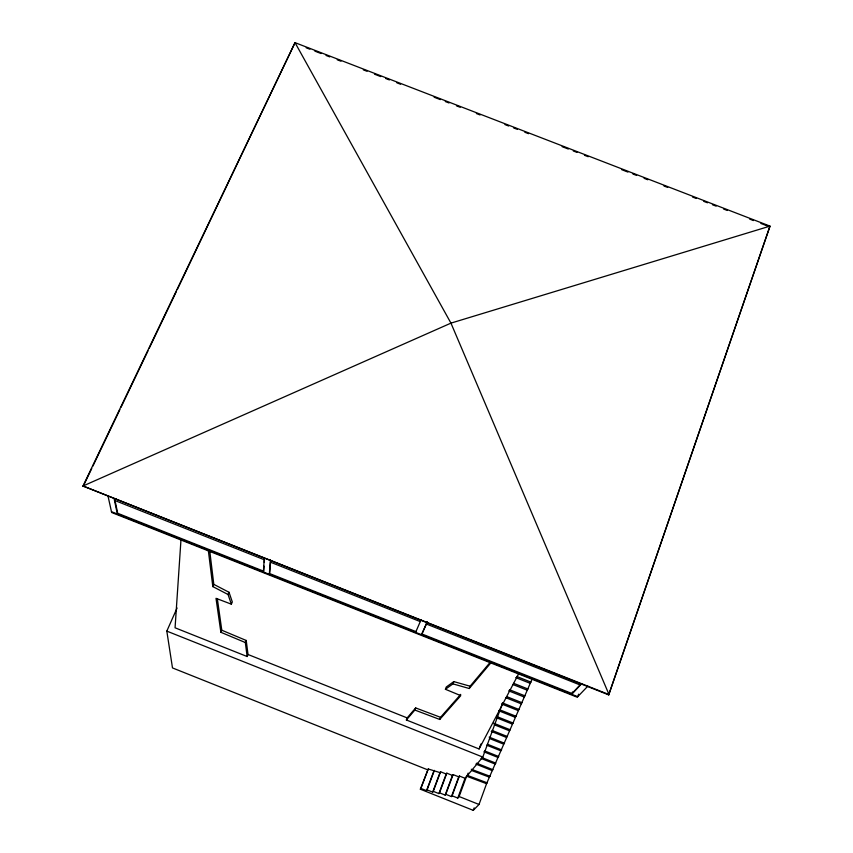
<?xml version="1.0" encoding="UTF-8"?>
<svg xmlns="http://www.w3.org/2000/svg" width="853" height="853" viewBox="0 0 853 853"><rect width="100%" height="100%" fill="white"/><g stroke="black" fill="none" stroke-linecap="round" stroke-linejoin="round"><path stroke-width="1.28" d="M263.396 571.968L264.291 557.926M264.046 566.147L263.716 571.211L117.714 513.293L115.027 500.562L115.923 498.653M264.291 562.34L264.451 559.813L115.027 500.562M181.028 538.904L175.068 627.797L247.135 656.522L248.01 654.496L246.229 640.464L221.791 630.218L217.344 598.753M269.324 574.325L270.444 559.739M608.711 694.896L770.003 226.12L295.031 42.65L82.997 486.007L608.711 694.896L770.003 226.12L450.949 323.127L82.997 486.007L609.042 694.577L450.949 323.127L295.031 42.65L177.285 289.604M578.611 694.182L577.737 696.688L111.466 511.693M572.555 691.954L571.734 694.31L581.639 683.743M502.46 703.352L482.798 757.08L465.056 778.288L459.394 776.027L458.733 776.848L453.092 774.599L452.442 775.43L446.823 773.181L446.194 774.012L440.585 771.773L439.977 772.605L428.227 768.98L420.358 789.206L473.266 810.35L479.013 804.475L486.562 783.683L532.261 678.7M473.266 810.35L474.172 807.855M420.358 789.206L420.913 788.428L426.5 790.656L427.076 789.878L432.684 792.128L433.271 791.349L438.9 793.599L439.508 792.821L445.149 795.081L445.778 794.303L451.45 796.574L452.101 795.796L457.773 798.067L465.056 778.288M457.773 798.067L459.127 796.531L466.602 776.209L486.562 783.683M468.137 773.095L467.295 775.366L487.319 782.873M460.727 694.385L440.543 717.32L415.656 707.926L407.169 717.906L406.38 719.985L479.098 748.966L480.943 743.955M451.45 796.574L458.733 776.848M452.101 795.796L459.394 776.027M406.38 719.985L414.846 710.048L439.732 719.452L460.769 695.643L445.415 689.277L452.932 683.882L469.246 688.51L470.099 686.207L489.75 662.834M438.9 793.599L446.194 774.012M439.508 792.821L446.823 773.181M445.149 795.081L452.442 775.43M445.778 794.303L453.092 774.599M432.684 792.128L439.977 772.605M433.271 791.349L440.585 771.773M426.5 790.656L433.804 771.208M427.076 789.878L434.39 770.376M445.415 689.277L446.258 687.028L453.796 681.6L470.099 686.207M452.932 683.882L453.796 681.6M439.732 719.452L440.543 717.32M420.913 788.428L428.227 768.98M414.846 710.048L415.656 707.926M426.34 624.001L580.04 684.938L572.011 693.521L421.872 633.96L427.108 622.029M421.009 619.609L420.241 621.581L270.518 562.212L269.644 573.568L415.912 631.593M247.135 656.522L245.333 642.544L246.229 640.464M415.614 632.361L420.902 620.131M245.333 642.544L220.884 632.297L216.001 598.316L231.355 604.169L232.315 601.962L229.03 592.281L213.804 584.369L209.635 550.068M220.884 632.297L221.791 630.218M231.355 604.169L228.05 594.498L229.03 592.281M427.662 769.811L172.487 667.92L166.815 631.113L177.093 608.008M228.05 594.498L212.813 586.597L213.804 584.369M421.574 634.728L427.321 621.933M83.125 486.519L91.74 468.51M92.892 466.101L119.868 409.675M121.019 407.276L148.006 350.839M149.158 348.44L176.134 292.003M479.098 748.966L518.763 673.593M469.246 688.51L491.413 662.216M587.813 686.185L577.225 697.21L111.647 512.493L108.086 496.425M471.282 769.257L490.166 776.326M471.741 770.547L489.398 777.158M306.163 47.779L309.895 49.218M314.864 51.137L321.069 53.536M326.038 55.456L329.77 56.895M337.223 59.774L340.955 61.213M363.314 69.85L367.046 71.289M374.499 74.179L380.705 76.578M385.673 78.497L389.405 79.937M396.858 82.816L400.59 84.255M434.134 97.21L440.34 99.609M445.309 101.528L449.041 102.968M456.494 105.847L460.215 107.286M476.369 113.524L480.1 114.963M504.944 124.57L508.676 126.009M513.645 127.929L517.366 129.368M524.819 132.247L528.551 133.686M562.095 146.641L568.311 149.04M573.28 150.96L577.001 152.399M584.454 155.278L588.186 156.717M621.73 169.683L627.936 172.082M632.915 174.001L636.637 175.441M644.09 178.32L647.822 179.759M663.965 185.997L667.696 187.436M692.54 197.032L696.272 198.472M703.725 201.351L707.457 202.79M712.426 204.709L716.147 206.149M723.6 209.038L727.332 210.478M749.691 219.114L753.423 220.554M760.876 223.433L767.092 225.832M516.598 676.429L531.014 682.155M515.734 677.591L530.108 683.296M513.634 683.328L528.028 689.032M512.781 684.458L527.133 690.152M509.497 689.714L525.053 695.899M508.655 690.834L524.168 696.997M506.554 696.56L522.089 702.733M505.722 697.658L521.204 703.81M502.438 702.904L519.136 709.547M501.617 703.981L518.261 710.592M499.527 709.707L516.193 716.328M498.717 710.752L515.329 717.362M496.617 716.477L513.25 723.088M497.011 717.97L512.408 724.101M493.727 723.227L510.329 729.827M494.122 724.698L509.497 730.808M492.032 730.413L507.418 736.544M491.253 731.394L506.597 737.504M489.153 737.12L504.518 743.23M489.569 738.538L503.696 744.168M487.468 744.264L501.628 749.894M486.711 745.191L500.818 750.811M248.01 654.496L407.169 717.906M484.621 750.907L498.749 756.536M483.864 751.824L497.949 757.432M166.815 631.113L482.798 757.08M481.774 757.539L495.87 763.158M481.028 758.424L495.081 764.032M476.592 763.2L493.013 769.747M475.867 764.075L492.234 770.611M459.127 796.531L479.013 804.475M114.142 498.834L117.362 514.039M208.249 549.78L212.813 586.597"/></g></svg>
